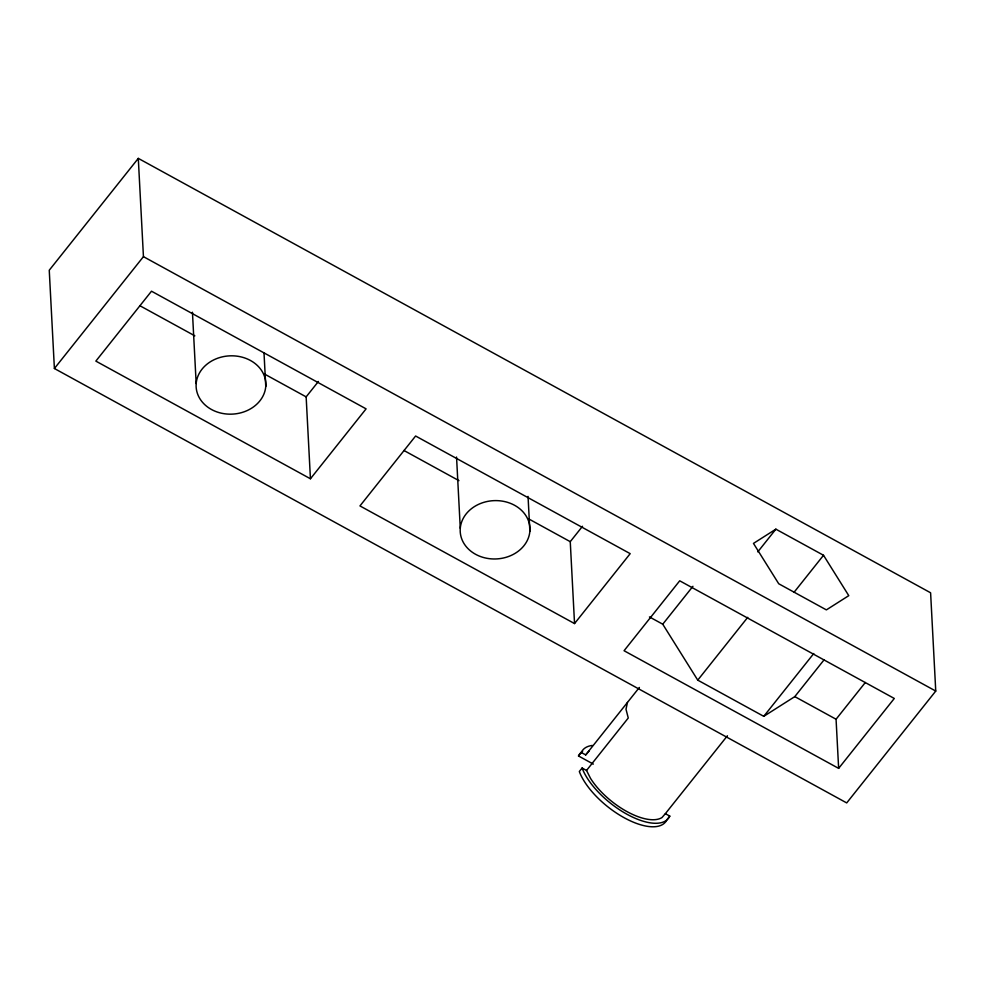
<?xml version="1.0" encoding="UTF-8"?>
<svg xmlns="http://www.w3.org/2000/svg" width="985" height="985" viewBox="0 0 985 985"><rect width="100%" height="100%" fill="white"/><g stroke="black" fill="none" stroke-linecap="round" stroke-linejoin="round"><path stroke-width="1.48" d="M138.294 158.376L49.25 270.235L54.397 368.513L846.706 802.923L935.75 691.064L930.603 592.785L138.294 158.376L143.441 256.654L54.397 368.513M310.435 478.772L366.088 408.861L151.505 291.203L95.853 361.113L310.435 478.772L306.15 396.869L318.414 381.466M574.538 623.579L630.191 553.656L415.608 436.01L359.956 505.921L574.538 623.579L570.253 541.676L582.517 526.273M824.039 659.876L794.796 696.617L763.769 716.341L697.749 680.142L662.745 624.207L692.935 586.297M593.339 764.114L578.503 755.975L581.285 752.478A54.766 24.169 38.5 0 1 592.33 745.46M581.285 752.478L585.706 754.916L639.376 687.444M582.098 768.029L579.315 771.526A54.766 24.169 38.5 0 0 624.33 817.821A54.766 24.169 38.5 0 0 667.005 819.606L669.788 816.109L665.355 813.684L661.994 817.538A49.792 21.978 38.5 0 1 590.508 778.347L586.531 770.455L582.098 768.029A54.766 24.169 38.5 0 0 627.113 814.324A54.766 24.169 38.5 0 0 669.788 816.109M757.785 551.883L775.872 529.167L823.522 555.281L848.774 595.654L826.378 609.887L778.729 583.76L753.476 543.4L775.872 529.167M586.531 770.455L628.258 718.016L626.004 709.237L627.445 702.477M697.749 680.142L747.738 617.336M794.008 592.354L823.522 555.281M665.355 813.684L727.422 735.758M763.769 716.341L813.758 653.535M838.641 768.374L894.294 698.463L679.712 580.805L624.059 650.728L838.641 768.374L836.068 719.235L865.31 682.507M585.706 754.916L589.079 751.05M143.441 256.654L935.75 691.064M139.845 305.695L194.833 335.836M264.571 374.078L306.15 396.869M403.948 450.49L458.936 480.643M528.674 518.886L570.253 541.676M649.435 616.918L662.745 624.207M794.796 696.617L836.068 719.235M528.046 496.391L529.868 531.272A34.894 29.168 -3 0 1 475.57 554.296A34.894 29.168 -3 0 1 479.781 503.803A34.894 29.168 -3 0 1 529.868 531.272M456.548 457.028L460.278 528.305M264.017 353.098L265.765 386.465A34.894 29.168 -3 0 1 211.467 409.489A34.894 29.168 -3 0 1 215.678 359.008A34.894 29.168 -3 0 1 265.765 386.465M192.444 312.22L196.175 383.51M578.503 755.975A54.766 24.169 38.5 0 1 582.652 751.223"/></g></svg>
